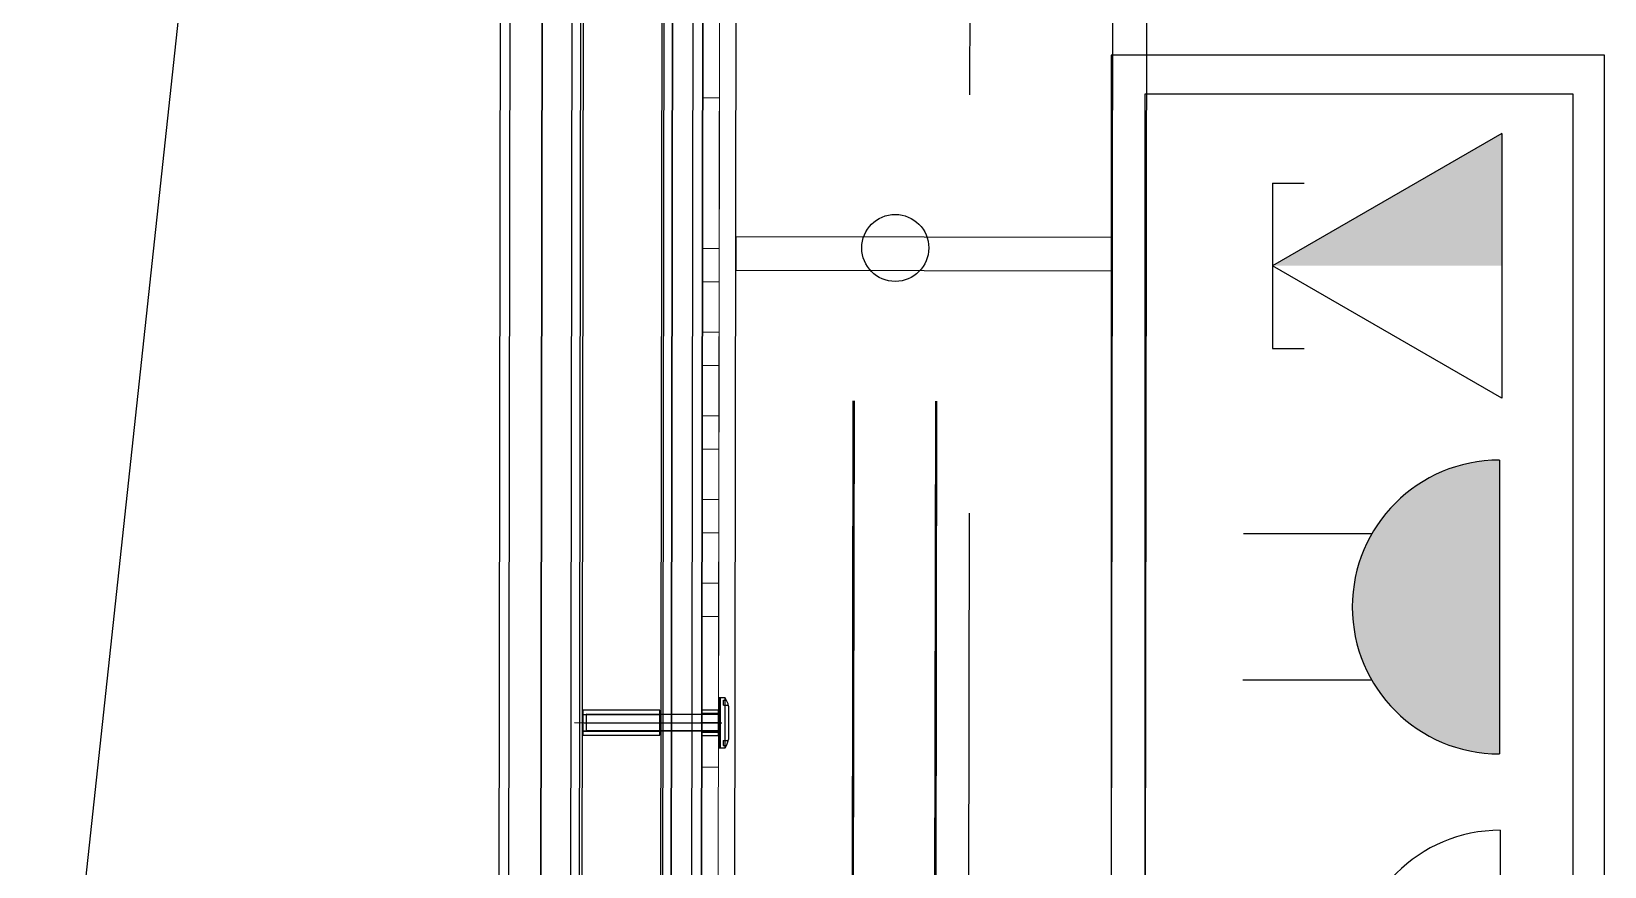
# Model space of a CAD drawing. Header units: inches. Extents: x 78 to 199, y 70 to 92.
# Drawn here: x 143.919 to 144.859, y 82.241 to 82.74 of the extents above; entities that cross this region are included whole.
import ezdxf
from ezdxf.enums import TextEntityAlignment as Align

# ---------------------------------------------------------------- set-up
doc = ezdxf.new("R2010")
doc.units = ezdxf.units.IN
doc.header["$MEASUREMENT"] = 0
for name, pattern in [('ACAD_ISO03W100', [30, 12, -18]), ('CENTERX2', [4, 2.5, -0.5, 0.5, -0.5]), ('DASHED', [0.75, 0.5, -0.25]), ('HIDDEN2', [0.1875, 0.125, -0.0625]), ('HIDDENX2', [0.75, 0.5, -0.25])]:
    doc.linetypes.add(name, pattern=pattern)
for name, color, linetype in [('EL. BLOCK', 3, 'Continuous'), ('ELE-OBJ', 7, 'Continuous'), ('ELEC-NORMAL', 7, 'Continuous'), ('Elevation', 1, 'Continuous'), ('hidden', 252, 'Continuous'), ('L.C Risers', 130, 'Continuous'), ('PW', 4, 'Continuous')]:
    doc.layers.add(name, color=color, linetype=linetype)
for name, color, linetype, lineweight in [('ELECTRICAL', 3, 'Continuous', 9), ('GLASS-EEE', 140, 'Continuous', 5), ('ws', 7, 'Continuous', 0)]:
    doc.layers.add(name, color=color, linetype=linetype, lineweight=lineweight)
doc.layers.add('GOLDCLADDING', color=7, linetype='Continuous', true_color=0xffc20a)
doc.styles.add('ROMANS', font='romans.shx')

# ---------------------------------------------------------------- blocks, each defined once
blk = doc.blocks.new('GRWRFHRH')
at = {"color": 252, "ltscale": 3}
for p, q in [((4.247, 10.59029), (4.24475, 9.07229)), ((4.247, 10.58929), (4.24475, 9.07329)), ((4.26275, 9.07327), (4.265, 10.58927)), ((4.34075, 9.07215), (4.343, 10.59015)), ((4.22198, 10.57433), (4.21999, 9.23633)), ((4.22198, 10.57433), (4.21999, 9.23633)), ((4.22599, 9.23632), (4.22798, 10.57432)), ((4.24499, 9.23629), (4.24698, 10.57429)), ((4.32299, 9.23618), (4.32498, 10.57418)), ((4.33698, 10.57416), (4.33499, 9.23616)), ((4.34099, 9.23615), (4.34298, 10.57415)), ((4.34298, 10.57415), (4.34099, 9.23615)), ((4.3232, 9.37818), (4.3247, 10.38418)), ((4.3427, 10.39015), (4.34078, 9.09015)), ((4.3427, 10.38415), (4.3412, 9.37816)), ((4.35164, 9.67214), (4.35159, 9.64214)), ((4.35264, 9.67213), (4.35164, 9.67214)), ((4.35259, 9.64213), (4.35264, 9.67213)), ((4.27262, 9.66225), (4.27261, 9.65225)), ((4.35262, 9.66213), (4.27262, 9.66225)), ((4.34163, 9.66465), (4.34161, 9.64965)), ((4.34163, 9.66265), (4.34161, 9.65165)), ((4.35163, 9.66464), (4.34163, 9.66465)), ((4.35163, 9.66264), (4.34163, 9.66265)), ((4.35161, 9.64964), (4.35163, 9.66464)), ((4.35161, 9.65164), (4.35163, 9.66264)), ((4.35163, 9.66264), (4.35161, 9.65164)), ((4.35263, 9.66263), (4.35163, 9.66264)), ((4.35261, 9.65163), (4.35263, 9.66263)), ((4.35261, 9.65213), (4.27261, 9.65225)), ((4.35212, 9.65714), (4.34112, 9.65715)), ((4.34161, 9.65165), (4.35161, 9.65164)), ((4.34161, 9.64965), (4.35161, 9.64964)), ((4.35312, 9.65713), (4.35112, 9.65714)), ((4.35161, 9.65164), (4.35261, 9.65163)), ((4.35159, 9.64214), (4.35259, 9.64213))]:
    blk.add_line(p, q, dxfattribs=at)
at = {"color": 252}
for p, q in [((4.22198, 10.57433), (4.21999, 9.23633)), ((4.34099, 9.23615), (4.34298, 10.57415)), ((4.35264, 9.67213), (4.35259, 9.64213)), ((4.35564, 9.67213), (4.35264, 9.67213)), ((4.35559, 9.64213), (4.35564, 9.67213)), ((4.35262, 9.66213), (4.35261, 9.65213)), ((4.35763, 9.66713), (4.3576, 9.64713)), ((4.35259, 9.64213), (4.35559, 9.64213))]:
    blk.add_line(p, q, dxfattribs=at)
at = {"color": 252, "linetype": 'DASHED'}
for p, q in [((4.43134, 9.34952), (4.43311, 10.53252)), ((4.43169, 9.34952), (4.43346, 10.53252)), ((4.43169, 9.34952), (4.43346, 10.53252)), ((4.43204, 9.34952), (4.43381, 10.53251)), ((4.48064, 9.34944), (4.48241, 10.53244)), ((4.48134, 9.34944), (4.48311, 10.53244)), ((4.50241, 10.53241), (4.50064, 9.34941))]:
    blk.add_line(p, q, dxfattribs=at)
at = {"color": 252, "linetype": 'ACAD_ISO03W100'}
for p, q in [((4.34291, 10.52915), (4.34116, 9.34615)), ((4.60791, 10.52876), (4.60616, 9.34576)), ((4.36119, 9.36612), (4.36288, 10.50912)), ((4.58619, 9.36579), (4.58788, 10.50879)), ((4.36205, 9.94762), (4.36202, 9.92762)), ((4.58705, 9.94729), (4.36205, 9.94762)), ((4.58702, 9.92729), (4.58705, 9.94729)), ((4.36202, 9.92762), (4.58702, 9.92729))]:
    blk.add_line(p, q, dxfattribs=at)
at = {"color": 252, "lineweight": 25}
for p, q in [((4.34098, 9.23015), (4.34254, 10.28015)), ((3.94131, 9.26338), (4.04319, 10.20759))]:
    blk.add_line(p, q, dxfattribs=at)
at = {"color": 252, "linetype": 'HIDDENX2'}
for p, q in [((4.35456, 9.66763), (4.35457, 9.67063)), ((4.35457, 9.67063), (4.3565, 9.67063)), ((4.35456, 9.66763), (4.35753, 9.66763)), ((4.35453, 9.64663), (4.3575, 9.64663)), ((4.35453, 9.64663), (4.35453, 9.64363)), ((4.35453, 9.64363), (4.35646, 9.64363))]:
    blk.add_line(p, q, dxfattribs=at)
at = {"color": 252, "linetype": 'HIDDEN2'}
for p, q in [((4.27063, 9.66226), (4.31663, 9.66219)), ((4.27063, 9.66211), (4.31663, 9.66204)), ((4.27061, 9.65241), (4.31661, 9.65234)), ((4.27061, 9.65226), (4.31661, 9.65219))]:
    blk.add_line(p, q, dxfattribs=at)
at = {"color": 252, "linetype": 'HIDDENX2', "ltscale": 3}
for p, q in [((4.35262, 9.66198), (4.27262, 9.6621)), ((4.35261, 9.65229), (4.27261, 9.65241))]:
    blk.add_line(p, q, dxfattribs=at)
at = {"color": 252, "linetype": 'CENTERX2', "ltscale": 3}
blk.add_line((4.26557, 9.65727), (4.32167, 9.65719), dxfattribs=at)
at = {"color": 252, "linetype": 'CENTERX2'}
blk.add_line((4.27145, 9.65725), (4.35365, 9.65713), dxfattribs=at)
at = {"color": 252, "linetype": 'HIDDEN2'}
blk.add_lwpolyline([(4.31661, 9.64969), (4.31663, 9.66469), (4.27063, 9.66476), (4.27061, 9.64976)], close=True, dxfattribs=at)
at = {"color": 252, "linetype": 'DASHED'}
blk.add_circle((4.45723, 9.94098), 0.02, dxfattribs=at)
at = {"color": 252}
for centre, start, end in [((4.34481, 9.66492), 9.75146, 33.63428), ((4.34478, 9.64937), 326.1957, 350.07852)]:
    blk.add_arc(centre, 0.01301, start, end, dxfattribs=at)
at = {"layer": 'GLASS-EEE', "color": 252}
for p, q in [((4.34075, 9.07506), (4.343, 10.58624)), ((4.353, 10.58622), (4.35075, 9.07505))]:
    blk.add_line(p, q, dxfattribs=at)
at = {"layer": 'GLASS-EEE', "color": 252, "ltscale": 3}
for p, q in [((4.34217, 10.03065), (4.34158, 9.63065)), ((4.35217, 10.03063), (4.34217, 10.03065)), ((4.35158, 9.63063), (4.35217, 10.03063)), ((4.34204, 9.94065), (4.34201, 9.92065)), ((4.35204, 9.94063), (4.34204, 9.94065)), ((4.35201, 9.92063), (4.35204, 9.94063)), ((4.34201, 9.92065), (4.35201, 9.92063)), ((4.34196, 9.89065), (4.34193, 9.87065)), ((4.35196, 9.89063), (4.34196, 9.89065)), ((4.35193, 9.87063), (4.35196, 9.89063)), ((4.34193, 9.87065), (4.35193, 9.87063)), ((4.34189, 9.84065), (4.34186, 9.82065)), ((4.35189, 9.84063), (4.34189, 9.84065)), ((4.35186, 9.82063), (4.35189, 9.84063)), ((4.34186, 9.82065), (4.35186, 9.82063)), ((4.34179, 9.77065), (4.34182, 9.79065)), ((4.34182, 9.79065), (4.35182, 9.79063)), ((4.35182, 9.79063), (4.35179, 9.77063)), ((4.35179, 9.77063), (4.34179, 9.77065)), ((4.34171, 9.72065), (4.34174, 9.74065)), ((4.34174, 9.74065), (4.35174, 9.74063)), ((4.35174, 9.74063), (4.35171, 9.72063)), ((4.35171, 9.72063), (4.34171, 9.72065)), ((4.34158, 9.63065), (4.35158, 9.63063))]:
    blk.add_line(p, q, dxfattribs=at)
at = {"layer": 'hidden', "color": 252, "linetype": 'HIDDENX2', "ltscale": 50}
for p, q in [((4.3247, 10.38418), (4.32276, 9.07818)), ((4.34076, 9.07816), (4.3427, 10.38415))]:
    blk.add_line(p, q, dxfattribs=at)
at = {"layer": 'ws', "color": 252, "lineweight": -3}
for p, q in [((4.26966, 10.35826), (4.26825, 9.40476)), ((4.27116, 10.35826), (4.26975, 9.40476)), ((4.31816, 10.35819), (4.31675, 9.40469)), ((4.31825, 9.40469), (4.31966, 10.35819))]:
    blk.add_line(p, q, dxfattribs=at)
at = {"color": 252, "style": 'ROMANS'}
for p in [(-5.11757, 7.45916, 0), (3.16531, 4.70638, 0), (-5.11757, 4.62872, 0)]:
    blk.add_attdef('ELEV', text='', height=0.10354, dxfattribs=at).set_placement(p, align=Align.BOTTOM_LEFT)
for p in [(-5.11757, 7.39034, 0), (3.16531, 4.63756, 0), (-5.11757, 4.5599, 0)]:
    blk.add_attdef('LEVEL', text='', height=0.10354, dxfattribs=at).set_placement(p, align=Align.TOP_LEFT)
blk = doc.blocks.new('wetwetwet')
at = {"layer": 'ELE-OBJ', "color": 3}
for p, q in [((-174.2, 0), (174.2, 0)), ((-76.2, -156.7), (-76.2, -307.2)), ((76.2, -156.7), (76.2, -307.2))]:
    blk.add_line(p, q, dxfattribs=at)
blk.add_ellipse((0, 0), major_axis=(-123.2, -123.2), ratio=1, start_param=-0.785398, end_param=2.356194, dxfattribs=at)
blk = doc.blocks.new('FDFDD')
at = {"layer": 'Elevation', "lineweight": -3, "ltscale": 0.05, "transparency": 33554658}
h = blk.add_hatch(color=6, dxfattribs=at)
h.dxf.hatch_style = 1
edge = h.paths.add_edge_path()
edge.add_line((0, 0.3889), (0, -0.3889))
edge.add_ellipse((0, 0), major_axis=(0.275, 0.275), ratio=1, start_angle=225, end_angle=405)
at = {"layer": 'ELE-OBJ', "color": 3}
for p, q in [((0, 0.3889), (0, -0.3889)), ((0.3371, 0.1939), (0.677, 0.1939)), ((0.3371, -0.1939), (0.6784, -0.1939))]:
    blk.add_line(p, q, dxfattribs=at)
at = {"layer": 'ELE-OBJ', "color": 3, "extrusion": (0, 0, -1)}
blk.add_ellipse((0, 0), major_axis=(0.275, 0.275), ratio=1, start_param=-0.785398, end_param=2.356194, dxfattribs=at)
blk = doc.blocks.new('data1')
at = {"layer": 'EL. BLOCK', "linetype": 'ByBlock'}
h = blk.add_hatch(color=4, dxfattribs=at)
h.dxf.hatch_style = 1
h.paths.add_polyline_path([(0, 0.07194), (0, 0), (0.04153, 0)])
at = {"layer": 'PW', "color": 4}
for p, q in [((0.02591, 0.07194), (-0.02591, 0.07194)), ((-0.02591, 0.07194), (-0.02591, 0.06196)), ((0.04153, 0), (0, 0.07194)), ((0.02591, 0.07194), (0.02591, 0.06196)), ((0.04153, 0), (-0.04153, 0))]:
    blk.add_line(p, q, dxfattribs=at)
blk.add_lwpolyline([(-0.04153, 0), (0, 0.07194)], dxfattribs=at)
blk = doc.blocks.new('dfdfdfddf')
at = {"layer": 'L.C Risers', "color": 3, "ltscale": 1000}
for points in [[(-0.20548, 0.1754), (-0.20548, 0), (0.20548, 0), (0.20548, 0.1754)], [(-0.19467, 0.16347), (-0.19467, 0.01119), (0.19161, 0.01119), (0.19161, 0.16347)]]:
    blk.add_lwpolyline(points, close=True, dxfattribs=at)
at = {"xscale": 1.134, "yscale": 1.134, "zscale": 1.134}
blk.add_blockref('data1', (0.13056, 0.03647), dxfattribs=at)
at = {"layer": 'ELEC-NORMAL', "lineweight": -3, "xscale": 0.0003, "yscale": 0.0003, "zscale": 0.0003, "rotation": 180}
blk.add_blockref('wetwetwet', (-0.12253, 0.03706), dxfattribs=at)
at = {"layer": 'ELECTRICAL', "xscale": -0.1344, "yscale": 0.1344, "zscale": 0.1344, "rotation": 270}
blk.add_blockref('FDFDD', (0.00916, 0.0374), dxfattribs=at)

msp = doc.modelspace()

# ---------------------------------------------------------------- block references
at = {"xscale": 1.68, "yscale": 1.68, "zscale": 1.68, "rotation": 90}
msp.add_blockref('dfdfdfddf', (144.85899, 82.38032, 0), dxfattribs=at)
at = {"layer": 'GOLDCLADDING'}
msp.add_blockref('GRWRFHRH', (139.97813, 72.66933, 0), dxfattribs=at)

doc.saveas('drawing.dxf')
